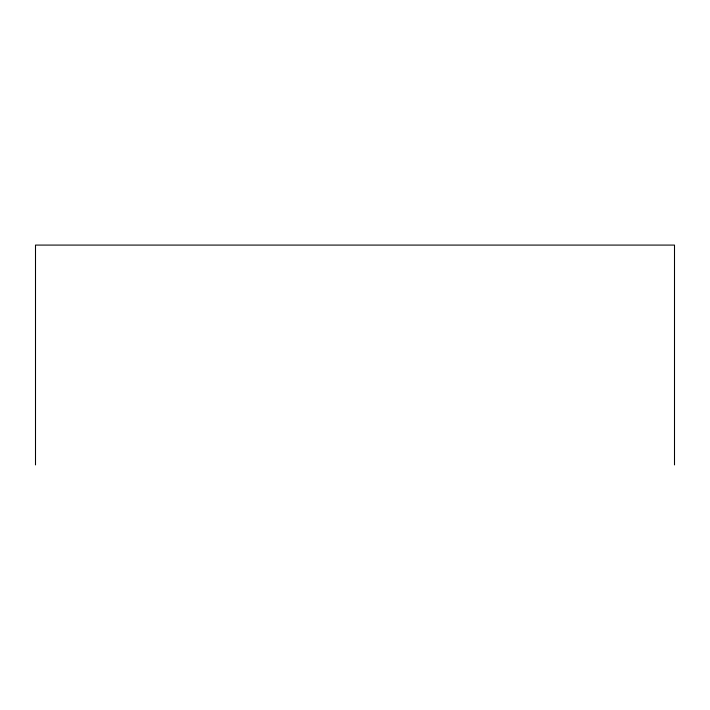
<?xml version="1.0" encoding="UTF-8"?>
<svg xmlns="http://www.w3.org/2000/svg" width="710" height="710" viewBox="0 0 710 710"><rect width="100%" height="100%" fill="white"/><g stroke="black" fill="none" stroke-linecap="round" stroke-linejoin="round"><path stroke-width="1.06" d="M674.5 464.917L674.5 245.083L35.5 245.083L35.5 464.917"/></g></svg>
